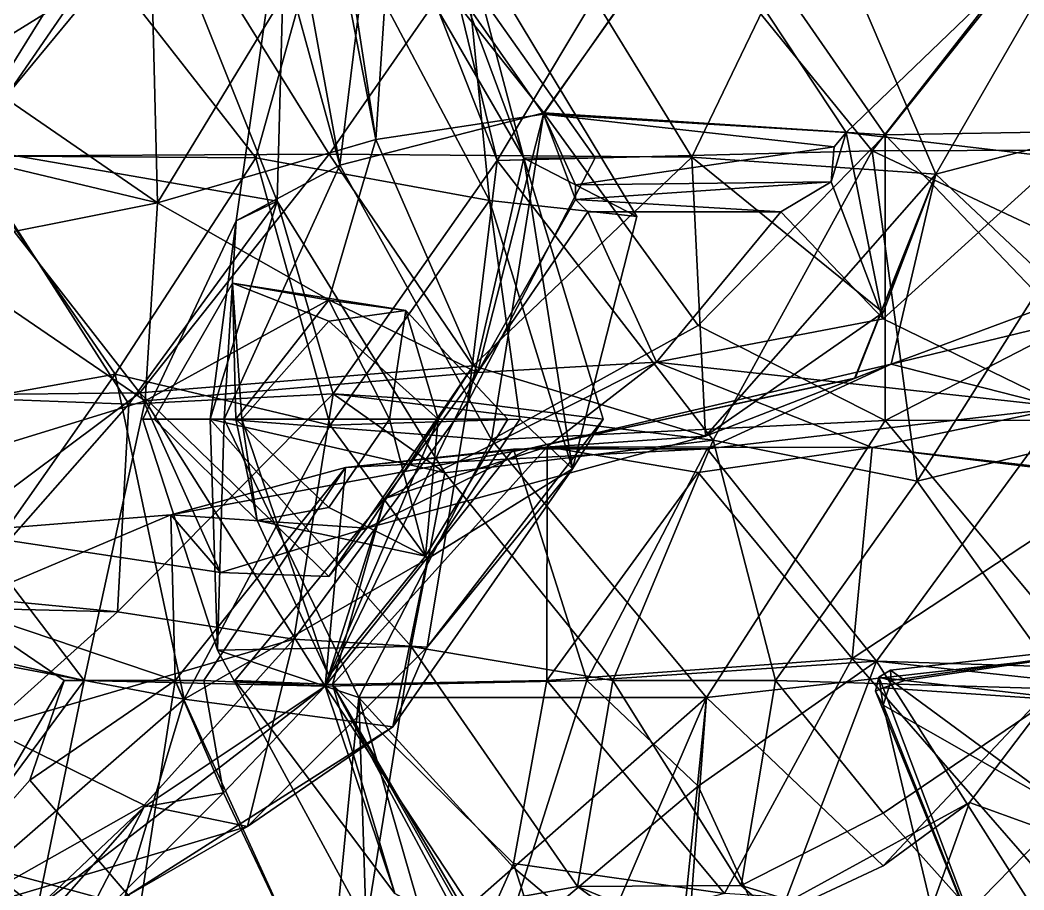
# Model space of a CAD drawing. Extents: x 290083 to 295691, y 4553739 to 4561622.
# Drawn here: x 293905.9 to 293974.4, y 4558767.9 to 4558827.2 of the extents above; entities that cross this region are included whole.
import ezdxf

# ---------------------------------------------------------------- set-up
doc = ezdxf.new("R2010")
doc.units = 0
doc.layers.add('Au_ppm_Pref_-_0_3', color=7, linetype='CONTINUOUS')

msp = doc.modelspace()

# ---------------------------------------------------------------- linework, layer by layer
at = {"layer": 'Au_ppm_Pref_-_0_3'}
for points in [[(293949.522, 4558836.153, 1812.887), (293929.888, 4558839.538, 1810.123), (293938.453, 4558817.668, 1812.177)], [(293938.453, 4558817.668, 1812.177), (293929.888, 4558839.538, 1810.123), (293934.905, 4558832.373, 1805.555)], [(293901.497, 4558817.964, 1850.824), (293914.308, 4558838.582, 1852.227), (293890.922, 4558837.061, 1851.817)], [(293914.308, 4558838.582, 1852.227), (293901.497, 4558817.964, 1850.824), (293927.018, 4558818.085, 1850.822)], [(293940.068, 4558836.925, 1852.262), (293914.308, 4558838.582, 1852.227), (293927.018, 4558818.085, 1850.822)], [(293901.783, 4558824.068, 1867.027), (293891.14, 4558837.969, 1866.148), (293914.869, 4558832.175, 1863.648)], [(293915.508, 4558834.804, 1817.384), (293924.066, 4558837.43, 1823.116), (293923.455, 4558814.884, 1818.114)], [(293920.677, 4558813.55, 1823.373), (293924.066, 4558837.43, 1823.116), (293927.731, 4558817.332, 1829.135)], [(293924.066, 4558837.43, 1823.116), (293920.677, 4558813.55, 1823.373), (293923.455, 4558814.884, 1818.114)], [(293924.066, 4558837.43, 1823.116), (293922.704, 4558835.649, 1829.312), (293927.731, 4558817.332, 1829.135)], [(293951.727, 4558817.881, 1853.246), (293940.068, 4558836.925, 1852.262), (293927.018, 4558818.085, 1850.822)], [(293934.905, 4558832.373, 1805.555), (293929.229, 4558836.894, 1799.51), (293940.275, 4558817.811, 1799.586)], [(293929.229, 4558836.894, 1799.51), (293936.118, 4558833.517, 1793.676), (293940.275, 4558817.811, 1799.586)], [(293941.646, 4558820.899, 1833.255), (293929.979, 4558835.649, 1833.839), (293952.904, 4558836.779, 1834.365)], [(293960.288, 4558835.649, 1855.187), (293940.068, 4558836.925, 1852.262), (293951.727, 4558817.881, 1853.246)], [(293952.904, 4558836.779, 1834.365), (293964.931, 4558819.397, 1833.508), (293941.646, 4558820.899, 1833.255)], [(293952.904, 4558836.779, 1834.365), (293976.782, 4558834.308, 1835.686), (293964.931, 4558819.397, 1833.508)], [(293915.508, 4558834.804, 1817.384), (293902.09, 4558818.582, 1817.256), (293888.823, 4558836.228, 1819.231)], [(293949.522, 4558836.153, 1812.887), (293938.453, 4558817.668, 1812.177), (293964.032, 4558818.328, 1811.153)], [(293949.522, 4558836.153, 1812.887), (293964.032, 4558818.328, 1811.153), (293977.666, 4558835.786, 1811.98)], [(293968.366, 4558816.737, 1858.539), (293979.567, 4558836.148, 1858.189), (293960.288, 4558835.649, 1855.187)], [(293968.366, 4558816.737, 1858.539), (293987.421, 4558821.733, 1861.515), (293979.567, 4558836.148, 1858.189)], [(293911.422, 4558831.416, 1784.604), (293921.996, 4558817.831, 1784.148), (293926.968, 4558835.638, 1787.74)], [(293926.968, 4558835.638, 1787.74), (293921.996, 4558817.831, 1784.148), (293937.932, 4558814.919, 1788.442)], [(293927.731, 4558817.332, 1829.135), (293922.704, 4558835.649, 1829.312), (293929.979, 4558835.649, 1833.839)], [(293926.968, 4558835.638, 1787.74), (293937.932, 4558814.919, 1788.442), (293936.118, 4558833.517, 1793.676)], [(293930.195, 4558819.087, 1876.531), (293926.996, 4558835.649, 1876.827), (293931.274, 4558835.649, 1880.742)], [(293926.996, 4558835.649, 1876.827), (293930.195, 4558819.087, 1876.531), (293927.71, 4558835.179, 1870.803)], [(293927.731, 4558817.332, 1829.135), (293929.979, 4558835.649, 1833.839), (293941.646, 4558820.899, 1833.255)], [(293930.195, 4558819.087, 1876.531), (293931.274, 4558835.649, 1880.742), (293941.613, 4558820.818, 1880.812)], [(293941.613, 4558820.818, 1880.812), (293931.274, 4558835.649, 1880.742), (293951.806, 4558835.396, 1881.898)], [(293968.366, 4558816.737, 1858.539), (293960.288, 4558835.649, 1855.187), (293951.727, 4558817.881, 1853.246)], [(293989.94, 4558818.413, 1811.376), (293977.666, 4558835.786, 1811.98), (293964.032, 4558818.328, 1811.153)], [(293915.508, 4558834.804, 1817.384), (293923.455, 4558814.884, 1818.114), (293902.09, 4558818.582, 1817.256)], [(293927.71, 4558835.179, 1870.803), (293915.298, 4558814.768, 1870.035), (293914.869, 4558832.175, 1863.648)], [(293930.195, 4558819.087, 1876.531), (293915.298, 4558814.768, 1870.035), (293927.71, 4558835.179, 1870.803)], [(293962.251, 4558819.563, 1880.996), (293941.613, 4558820.818, 1880.812), (293951.806, 4558835.396, 1881.898)], [(293978.505, 4558835.203, 1880.686), (293962.251, 4558819.563, 1880.996), (293951.806, 4558835.396, 1881.898)], [(293978.505, 4558835.203, 1880.686), (293976.902, 4558817.831, 1879.187), (293962.251, 4558819.563, 1880.996)], [(293964.931, 4558819.397, 1833.508), (293976.782, 4558834.308, 1835.686), (293988.574, 4558819.819, 1833.927)], [(293911.422, 4558831.416, 1784.604), (293889.705, 4558833.49, 1784.159), (293902.156, 4558817.977, 1784.42)], [(293947.996, 4558813.844, 1793.676), (293940.275, 4558817.811, 1799.586), (293936.118, 4558833.517, 1793.676)], [(293936.118, 4558833.517, 1793.676), (293937.932, 4558814.919, 1788.442), (293947.996, 4558813.844, 1793.676)], [(293915.298, 4558814.768, 1870.035), (293901.783, 4558824.068, 1867.027), (293914.869, 4558832.175, 1863.648)], [(293938.453, 4558817.668, 1812.177), (293934.905, 4558832.373, 1805.555), (293945.138, 4558817.831, 1805.555)], [(293934.905, 4558832.373, 1805.555), (293940.275, 4558817.811, 1799.586), (293945.138, 4558817.831, 1805.555)], [(293911.422, 4558831.416, 1784.604), (293902.156, 4558817.977, 1784.42), (293921.996, 4558817.831, 1784.148)], [(293915.298, 4558814.768, 1870.035), (293891.489, 4558820.463, 1871.484), (293901.783, 4558824.068, 1867.027)], [(293987.421, 4558821.733, 1861.515), (293968.366, 4558816.737, 1858.539), (293977.379, 4558808.257, 1861.757)], [(293915.298, 4558814.768, 1870.035), (293899.339, 4558811.589, 1875.899), (293891.489, 4558820.463, 1871.484)], [(293941.646, 4558820.899, 1833.255), (293938.087, 4558798.613, 1829.753), (293927.731, 4558817.332, 1829.135)], [(293930.195, 4558819.087, 1876.531), (293941.613, 4558820.818, 1880.812), (293937.12, 4558803.198, 1877.745)], [(293941.613, 4558820.818, 1880.812), (293943.794, 4558815.007, 1881.403), (293937.12, 4558803.198, 1877.745)], [(293941.646, 4558820.899, 1833.255), (293952.18, 4558806.395, 1833.124), (293938.087, 4558798.613, 1829.753)], [(293941.613, 4558820.818, 1880.812), (293943.811, 4558815.995, 1881.472), (293943.794, 4558815.007, 1881.403)], [(293943.811, 4558815.995, 1881.472), (293941.613, 4558820.818, 1880.812), (293961.451, 4558818.594, 1881.128)], [(293961.451, 4558818.594, 1881.128), (293941.613, 4558820.818, 1880.812), (293962.251, 4558819.563, 1880.996)], [(293964.931, 4558819.397, 1833.508), (293952.18, 4558806.395, 1833.124), (293941.646, 4558820.899, 1833.255)], [(293988.574, 4558819.819, 1833.927), (293977.379, 4558806.369, 1833.133), (293964.931, 4558819.397, 1833.508)], [(293930.195, 4558819.087, 1876.531), (293926.982, 4558808.155, 1873.601), (293915.298, 4558814.768, 1870.035)], [(293926.982, 4558808.155, 1873.601), (293930.195, 4558819.087, 1876.531), (293937.12, 4558803.198, 1877.745)], [(293964.931, 4558819.397, 1833.508), (293964.91, 4558799.921, 1831.807), (293952.18, 4558806.395, 1833.124)], [(293961.237, 4558816.21, 1880.966), (293961.451, 4558818.594, 1881.128), (293962.251, 4558819.563, 1880.996)], [(293961.237, 4558816.21, 1880.966), (293962.251, 4558819.563, 1880.996), (293964.779, 4558806.861, 1879.109)], [(293976.902, 4558817.831, 1879.187), (293964.779, 4558806.861, 1879.109), (293962.251, 4558819.563, 1880.996)], [(293964.931, 4558819.397, 1833.508), (293977.379, 4558806.369, 1833.133), (293964.91, 4558799.921, 1831.807)], [(293902.09, 4558818.582, 1817.256), (293913.347, 4558801.031, 1816.605), (293888.026, 4558801.989, 1816.91)], [(293902.09, 4558818.582, 1817.256), (293923.455, 4558814.884, 1818.114), (293913.347, 4558801.031, 1816.605)], [(293938.453, 4558817.668, 1812.177), (293953.203, 4558798.579, 1812.417), (293964.032, 4558818.328, 1811.153)], [(293943.811, 4558815.995, 1881.472), (293961.451, 4558818.594, 1881.128), (293961.237, 4558816.21, 1880.966)], [(293967.107, 4558795.792, 1808.059), (293964.032, 4558818.328, 1811.153), (293953.203, 4558798.579, 1812.417)], [(293964.032, 4558818.328, 1811.153), (293977.379, 4558812.044, 1807.484), (293989.94, 4558818.413, 1811.376)], [(293977.379, 4558812.044, 1807.484), (293964.032, 4558818.328, 1811.153), (293967.107, 4558795.792, 1808.059)], [(293889.038, 4558801.54, 1853.43), (293914.102, 4558801.818, 1853.436), (293901.497, 4558817.964, 1850.824)], [(293902.156, 4558817.977, 1784.42), (293889.22, 4558798.895, 1783.649), (293912.423, 4558803.083, 1783.745)], [(293914.102, 4558801.818, 1853.436), (293927.018, 4558818.085, 1850.822), (293901.497, 4558817.964, 1850.824)], [(293902.156, 4558817.977, 1784.42), (293912.423, 4558803.083, 1783.745), (293921.996, 4558817.831, 1784.148)], [(293921.996, 4558817.831, 1784.148), (293912.423, 4558803.083, 1783.745), (293927.065, 4558799.602, 1785.742)], [(293936.829, 4558803.657, 1853.818), (293927.018, 4558818.085, 1850.822), (293914.102, 4558801.818, 1853.436)], [(293937.932, 4558814.919, 1788.442), (293921.996, 4558817.831, 1784.148), (293927.065, 4558799.602, 1785.742)], [(293936.829, 4558803.657, 1853.818), (293951.727, 4558817.881, 1853.246), (293927.018, 4558818.085, 1850.822)], [(293927.276, 4558801.754, 1812.194), (293953.203, 4558798.579, 1812.417), (293938.453, 4558817.668, 1812.177)], [(293927.276, 4558801.754, 1812.194), (293938.453, 4558817.668, 1812.177), (293936.466, 4558801.18, 1805.036)], [(293938.453, 4558817.668, 1812.177), (293945.138, 4558817.831, 1805.555), (293936.466, 4558801.18, 1805.036)], [(293936.466, 4558801.18, 1805.036), (293945.138, 4558817.831, 1805.555), (293940.275, 4558817.811, 1799.586)], [(293936.466, 4558801.18, 1805.036), (293940.275, 4558817.811, 1799.586), (293945.696, 4558800.013, 1799.615)], [(293936.829, 4558803.657, 1853.818), (293952.678, 4558798.858, 1858.544), (293951.727, 4558817.881, 1853.246)], [(293940.275, 4558817.811, 1799.586), (293943.6, 4558796.639, 1793.674), (293945.696, 4558800.013, 1799.615)], [(293943.6, 4558796.639, 1793.674), (293940.275, 4558817.811, 1799.586), (293947.996, 4558813.844, 1793.676)], [(293951.727, 4558817.881, 1853.246), (293952.678, 4558798.858, 1858.544), (293964.779, 4558807.287, 1855.494)], [(293951.727, 4558817.881, 1853.246), (293964.779, 4558807.287, 1855.494), (293968.366, 4558816.737, 1858.539)], [(293977.177, 4558800.832, 1883.46), (293964.779, 4558806.861, 1879.109), (293976.902, 4558817.831, 1879.187)], [(293920.677, 4558813.55, 1823.373), (293927.731, 4558817.332, 1829.135), (293919.855, 4558800.013, 1826.732)], [(293938.087, 4558798.613, 1829.753), (293919.855, 4558800.013, 1826.732), (293927.731, 4558817.332, 1829.135)], [(293962.838, 4558802.792, 1863.93), (293968.366, 4558816.737, 1858.539), (293952.678, 4558798.858, 1858.544)], [(293968.366, 4558816.737, 1858.539), (293964.779, 4558807.287, 1855.494), (293952.678, 4558798.858, 1858.544)], [(293962.838, 4558802.792, 1863.93), (293962.875, 4558802.823, 1863.939), (293968.366, 4558816.737, 1858.539)], [(293962.875, 4558802.823, 1863.939), (293965.335, 4558803.759, 1865.254), (293968.366, 4558816.737, 1858.539)], [(293977.379, 4558808.257, 1861.757), (293968.366, 4558816.737, 1858.539), (293965.335, 4558803.759, 1865.254)], [(293943.811, 4558815.995, 1881.472), (293961.237, 4558816.21, 1880.966), (293943.794, 4558815.007, 1881.403)], [(293957.799, 4558814.166, 1881.731), (293943.794, 4558815.007, 1881.403), (293961.237, 4558816.21, 1880.966)], [(293957.799, 4558814.166, 1881.731), (293961.237, 4558816.21, 1880.966), (293964.779, 4558806.861, 1879.109)], [(293927.276, 4558801.754, 1812.194), (293913.347, 4558801.031, 1816.605), (293923.455, 4558814.884, 1818.114)], [(293920.677, 4558813.55, 1823.373), (293918.886, 4558800.013, 1819.556), (293923.455, 4558814.884, 1818.114)], [(293918.886, 4558800.013, 1819.556), (293934.899, 4558796.345, 1816.903), (293923.455, 4558814.884, 1818.114)], [(293927.276, 4558801.754, 1812.194), (293923.455, 4558814.884, 1818.114), (293934.899, 4558796.345, 1816.903)], [(293940.016, 4558800.013, 1787.737), (293937.932, 4558814.919, 1788.442), (293927.065, 4558799.602, 1785.742)], [(293943.794, 4558815.007, 1881.403), (293944.651, 4558814.153, 1881.725), (293937.12, 4558803.198, 1877.745)], [(293937.932, 4558814.919, 1788.442), (293940.016, 4558800.013, 1787.737), (293943.6, 4558796.639, 1793.674)], [(293937.932, 4558814.919, 1788.442), (293943.6, 4558796.639, 1793.674), (293947.996, 4558813.844, 1793.676)], [(293944.651, 4558814.153, 1881.725), (293943.794, 4558815.007, 1881.403), (293957.799, 4558814.166, 1881.731)], [(293915.298, 4558814.768, 1870.035), (293914.45, 4558801.26, 1877.111), (293899.339, 4558811.589, 1875.899)], [(293915.298, 4558814.768, 1870.035), (293926.982, 4558808.155, 1873.601), (293914.45, 4558801.26, 1877.111)], [(293914.293, 4558800.013, 1823.373), (293920.677, 4558813.55, 1823.373), (293919.855, 4558800.013, 1826.732)], [(293920.677, 4558813.55, 1823.373), (293914.293, 4558800.013, 1823.373), (293918.886, 4558800.013, 1819.556)], [(293949.327, 4558803.894, 1883.129), (293937.12, 4558803.198, 1877.745), (293944.651, 4558814.153, 1881.725)], [(293944.651, 4558814.153, 1881.725), (293957.799, 4558814.166, 1881.731), (293949.327, 4558803.894, 1883.129)], [(293949.327, 4558803.894, 1883.129), (293957.799, 4558814.166, 1881.731), (293964.779, 4558806.861, 1879.109)], [(293899.339, 4558811.589, 1875.899), (293914.45, 4558801.26, 1877.111), (293899.312, 4558796.616, 1880.469)], [(293967.107, 4558795.792, 1808.059), (293989.154, 4558801.173, 1804.548), (293977.379, 4558812.044, 1807.484)], [(293915.073, 4558800.013, 1894.645), (293920.426, 4558809.284, 1894.645), (293920.637, 4558800.013, 1897.636)], [(293920.426, 4558809.284, 1894.645), (293915.073, 4558800.013, 1894.645), (293921.045, 4558800.013, 1891.846)], [(293920.426, 4558809.284, 1894.645), (293926.982, 4558808.134, 1897.352), (293920.637, 4558800.013, 1897.636)], [(293920.426, 4558809.284, 1894.645), (293932.23, 4558807.435, 1894.645), (293926.982, 4558808.134, 1897.352)], [(293920.426, 4558809.284, 1894.645), (293921.045, 4558800.013, 1891.846), (293926.982, 4558806.694, 1892.417)], [(293932.23, 4558807.435, 1894.645), (293920.426, 4558809.284, 1894.645), (293926.982, 4558806.694, 1892.417)], [(293926.982, 4558808.155, 1873.601), (293937.12, 4558803.198, 1877.745), (293914.45, 4558801.26, 1877.111)], [(293931.113, 4558800.013, 1896.592), (293920.637, 4558800.013, 1897.636), (293926.982, 4558808.134, 1897.352)], [(293931.113, 4558800.013, 1896.592), (293926.982, 4558808.134, 1897.352), (293932.23, 4558807.435, 1894.645)], [(293976.99, 4558800.792, 1871.361), (293984.106, 4558808.317, 1864.948), (293965.335, 4558803.759, 1865.254)], [(293977.379, 4558808.257, 1861.757), (293965.335, 4558803.759, 1865.254), (293984.106, 4558808.317, 1864.948)], [(293932.23, 4558807.435, 1894.645), (293926.982, 4558806.694, 1892.417), (293934.44, 4558800.013, 1891.129)], [(293931.113, 4558800.013, 1896.592), (293932.23, 4558807.435, 1894.645), (293939.192, 4558800.013, 1894.645)], [(293939.192, 4558800.013, 1894.645), (293932.23, 4558807.435, 1894.645), (293934.44, 4558800.013, 1891.129)], [(293926.982, 4558806.694, 1892.417), (293921.045, 4558800.013, 1891.846), (293934.44, 4558800.013, 1891.129)], [(293977.177, 4558800.832, 1883.46), (293949.327, 4558803.894, 1883.129), (293964.779, 4558806.861, 1879.109)], [(293952.18, 4558806.395, 1833.124), (293964.91, 4558799.921, 1831.807), (293938.087, 4558798.613, 1829.753)], [(293964.91, 4558799.921, 1831.807), (293977.379, 4558806.369, 1833.133), (293990.269, 4558799.95, 1831.507)], [(293936.829, 4558803.657, 1853.818), (293914.102, 4558801.818, 1853.436), (293926.982, 4558789.28, 1855.431)], [(293936.829, 4558803.657, 1853.818), (293926.982, 4558789.28, 1855.431), (293929.586, 4558792.592, 1860.255)], [(293936.829, 4558803.657, 1853.818), (293929.586, 4558792.592, 1860.255), (293952.678, 4558798.858, 1858.544)], [(293941.869, 4558798.139, 1887.567), (293930.805, 4558794.605, 1882.766), (293949.327, 4558803.894, 1883.129)], [(293930.805, 4558794.605, 1882.766), (293937.12, 4558803.198, 1877.745), (293949.327, 4558803.894, 1883.129)], [(293965.335, 4558803.759, 1865.254), (293962.854, 4558802.803, 1863.953), (293940.76, 4558798.046, 1864.946)], [(293940.76, 4558798.046, 1864.946), (293952.778, 4558797.99, 1869.931), (293965.335, 4558803.759, 1865.254)], [(293964.042, 4558798.076, 1888.805), (293941.869, 4558798.139, 1887.567), (293949.327, 4558803.894, 1883.129)], [(293964.042, 4558798.076, 1888.805), (293949.327, 4558803.894, 1883.129), (293977.177, 4558800.832, 1883.46)], [(293976.99, 4558800.792, 1871.361), (293965.335, 4558803.759, 1865.254), (293952.778, 4558797.99, 1869.931)], [(293965.335, 4558803.759, 1865.254), (293962.875, 4558802.807, 1863.95), (293962.854, 4558802.803, 1863.953)], [(293962.875, 4558802.823, 1863.939), (293962.875, 4558802.807, 1863.95), (293965.335, 4558803.759, 1865.254)], [(293889.22, 4558798.895, 1783.649), (293899.199, 4558784.295, 1783.716), (293912.423, 4558803.083, 1783.745)], [(293912.423, 4558803.083, 1783.745), (293899.199, 4558784.295, 1783.716), (293917.114, 4558780.913, 1786.466)], [(293912.423, 4558803.083, 1783.745), (293917.114, 4558780.913, 1786.466), (293927.065, 4558799.602, 1785.742)], [(293926.735, 4558781.813, 1876.881), (293914.45, 4558801.26, 1877.111), (293937.12, 4558803.198, 1877.745)], [(293930.805, 4558794.605, 1882.766), (293926.735, 4558781.813, 1876.881), (293937.12, 4558803.198, 1877.745)], [(293962.854, 4558802.803, 1863.953), (293962.838, 4558802.792, 1863.93), (293940.76, 4558798.046, 1864.946)], [(293952.678, 4558798.858, 1858.544), (293940.76, 4558798.046, 1864.946), (293962.838, 4558802.792, 1863.93)], [(293962.838, 4558802.792, 1863.93), (293962.854, 4558802.803, 1863.953), (293962.875, 4558802.823, 1863.939)], [(293962.854, 4558802.803, 1863.953), (293962.875, 4558802.807, 1863.95), (293962.875, 4558802.823, 1863.939)], [(293888.026, 4558801.989, 1816.91), (293913.347, 4558801.031, 1816.605), (293901.783, 4558787.918, 1815.526)], [(293914.102, 4558801.818, 1853.436), (293889.038, 4558801.54, 1853.43), (293901.367, 4558792.308, 1858.172)], [(293910.311, 4558782.195, 1880.847), (293899.312, 4558796.616, 1880.469), (293914.45, 4558801.26, 1877.111)], [(293901.367, 4558792.308, 1858.172), (293919.597, 4558789.568, 1859.009), (293914.102, 4558801.818, 1853.436)], [(293914.45, 4558801.26, 1877.111), (293926.735, 4558781.813, 1876.881), (293910.311, 4558782.195, 1880.847)], [(293927.276, 4558801.754, 1812.194), (293912.567, 4558786.883, 1810.787), (293913.347, 4558801.031, 1816.605)], [(293927.276, 4558801.754, 1812.194), (293924.596, 4558785.017, 1804.162), (293912.567, 4558786.883, 1810.787)], [(293919.597, 4558789.568, 1859.009), (293926.982, 4558789.28, 1855.431), (293914.102, 4558801.818, 1853.436)], [(293927.276, 4558801.754, 1812.194), (293936.466, 4558801.18, 1805.036), (293924.596, 4558785.017, 1804.162)], [(293936.466, 4558801.18, 1805.036), (293933.698, 4558784.463, 1799.615), (293924.596, 4558785.017, 1804.162)], [(293927.276, 4558801.754, 1812.194), (293934.899, 4558796.345, 1816.903), (293953.203, 4558798.579, 1812.417)], [(293936.466, 4558801.18, 1805.036), (293945.696, 4558800.013, 1799.615), (293933.698, 4558784.463, 1799.615)], [(293912.567, 4558786.883, 1810.787), (293901.783, 4558787.918, 1815.526), (293913.347, 4558801.031, 1816.605)], [(293976.99, 4558800.792, 1871.361), (293952.778, 4558797.99, 1869.931), (293964.336, 4558783.5, 1871.486)], [(293964.042, 4558798.076, 1888.805), (293977.177, 4558800.832, 1883.46), (293988.36, 4558795.094, 1887.829)], [(293976.99, 4558800.792, 1871.361), (293964.336, 4558783.5, 1871.486), (293989.459, 4558782.708, 1870.657)], [(293989.154, 4558801.173, 1804.548), (293967.107, 4558795.792, 1808.059), (293977.264, 4558781.603, 1805.11)], [(293919.384, 4558784.265, 1823.373), (293914.293, 4558800.013, 1823.373), (293919.855, 4558800.013, 1826.732)], [(293914.293, 4558800.013, 1823.373), (293919.384, 4558784.265, 1823.373), (293918.886, 4558800.013, 1819.556)], [(293922.095, 4558793.102, 1894.645), (293915.073, 4558800.013, 1894.645), (293920.637, 4558800.013, 1897.636)], [(293915.073, 4558800.013, 1894.645), (293922.095, 4558793.102, 1894.645), (293921.045, 4558800.013, 1891.846)], [(293919.384, 4558784.265, 1823.373), (293932.595, 4558784.515, 1819.103), (293918.886, 4558800.013, 1819.556)], [(293918.886, 4558800.013, 1819.556), (293932.595, 4558784.515, 1819.103), (293934.899, 4558796.345, 1816.903)], [(293919.384, 4558784.265, 1823.373), (293919.855, 4558800.013, 1826.732), (293929.03, 4558781.034, 1828.733)], [(293929.03, 4558781.034, 1828.733), (293919.855, 4558800.013, 1826.732), (293938.087, 4558798.613, 1829.753)], [(293931.113, 4558800.013, 1896.592), (293926.982, 4558793.988, 1896.653), (293920.637, 4558800.013, 1897.636)], [(293922.095, 4558793.102, 1894.645), (293920.637, 4558800.013, 1897.636), (293926.982, 4558793.988, 1896.653)], [(293926.982, 4558782.521, 1888.814), (293921.045, 4558800.013, 1891.846), (293922.095, 4558793.102, 1894.645)], [(293926.982, 4558782.521, 1888.814), (293934.44, 4558800.013, 1891.129), (293921.045, 4558800.013, 1891.846)], [(293931.113, 4558800.013, 1896.592), (293933.587, 4558790.671, 1894.645), (293926.982, 4558793.988, 1896.653)], [(293926.982, 4558782.521, 1888.814), (293933.587, 4558790.671, 1894.645), (293934.44, 4558800.013, 1891.129)], [(293933.719, 4558790.484, 1787.737), (293940.016, 4558800.013, 1787.737), (293927.065, 4558799.602, 1785.742)], [(293931.113, 4558800.013, 1896.592), (293939.192, 4558800.013, 1894.645), (293933.587, 4558790.671, 1894.645)], [(293933.587, 4558790.671, 1894.645), (293939.192, 4558800.013, 1894.645), (293934.44, 4558800.013, 1891.129)], [(293945.696, 4558800.013, 1799.615), (293943.6, 4558796.639, 1793.674), (293933.698, 4558784.463, 1799.615)], [(293940.016, 4558800.013, 1787.737), (293933.719, 4558790.484, 1787.737), (293943.6, 4558796.639, 1793.674)], [(293964.91, 4558799.921, 1831.807), (293952.726, 4558781.037, 1829.916), (293938.087, 4558798.613, 1829.753)], [(293964.91, 4558799.921, 1831.807), (293978.275, 4558783.893, 1829.017), (293952.726, 4558781.037, 1829.916)], [(293978.275, 4558783.893, 1829.017), (293964.91, 4558799.921, 1831.807), (293990.269, 4558799.95, 1831.507)], [(293933.719, 4558790.484, 1787.737), (293927.065, 4558799.602, 1785.742), (293917.114, 4558780.913, 1786.466)], [(293952.726, 4558781.037, 1829.916), (293929.03, 4558781.034, 1828.733), (293938.087, 4558798.613, 1829.753)], [(293952.678, 4558798.858, 1858.544), (293929.586, 4558792.592, 1860.255), (293940.76, 4558798.046, 1864.946)], [(293934.899, 4558796.345, 1816.903), (293946.356, 4558782.195, 1814.688), (293953.203, 4558798.579, 1812.417)], [(293953.203, 4558798.579, 1812.417), (293946.356, 4558782.195, 1814.688), (293957.453, 4558782.195, 1810.29)], [(293953.203, 4558798.579, 1812.417), (293957.453, 4558782.195, 1810.29), (293967.107, 4558795.792, 1808.059)], [(293916.204, 4558793.487, 1863.631), (293928.127, 4558796.719, 1870.33), (293940.76, 4558798.046, 1864.946)], [(293940.76, 4558798.046, 1864.946), (293929.586, 4558792.592, 1860.255), (293916.204, 4558793.487, 1863.631)], [(293926.735, 4558781.813, 1876.881), (293944.576, 4558782.195, 1873.242), (293939.581, 4558797.968, 1876.145)], [(293926.735, 4558781.813, 1876.881), (293939.581, 4558797.968, 1876.145), (293928.127, 4558796.719, 1870.33)], [(293927.236, 4558781.921, 1888.694), (293941.869, 4558798.139, 1887.567), (293941.845, 4558782.195, 1893.577)], [(293927.236, 4558781.921, 1888.694), (293930.805, 4558794.605, 1882.766), (293941.869, 4558798.139, 1887.567)], [(293952.778, 4558797.99, 1869.931), (293940.76, 4558798.046, 1864.946), (293928.127, 4558796.719, 1870.33)], [(293928.127, 4558796.719, 1870.33), (293939.581, 4558797.968, 1876.145), (293952.778, 4558797.99, 1869.931)], [(293952.778, 4558797.99, 1869.931), (293939.581, 4558797.968, 1876.145), (293944.576, 4558782.195, 1873.242)], [(293941.869, 4558798.139, 1887.567), (293952.18, 4558796.373, 1893.431), (293941.845, 4558782.195, 1893.577)], [(293964.042, 4558798.076, 1888.805), (293952.18, 4558796.373, 1893.431), (293941.869, 4558798.139, 1887.567)], [(293964.336, 4558783.5, 1871.486), (293952.778, 4558797.99, 1869.931), (293944.576, 4558782.195, 1873.242)], [(293964.042, 4558798.076, 1888.805), (293962.679, 4558783.685, 1895.039), (293952.18, 4558796.373, 1893.431)], [(293964.042, 4558798.076, 1888.805), (293981.492, 4558796.076, 1895.271), (293962.679, 4558783.685, 1895.039)], [(293964.042, 4558798.076, 1888.805), (293988.36, 4558795.094, 1887.829), (293981.492, 4558796.076, 1895.271)], [(293892.063, 4558786.37, 1880.017), (293899.312, 4558796.616, 1880.469), (293910.311, 4558782.195, 1880.847)], [(293916.496, 4558782.195, 1869.891), (293928.127, 4558796.719, 1870.33), (293916.204, 4558793.487, 1863.631)], [(293916.496, 4558782.195, 1869.891), (293918.471, 4558782.195, 1870.887), (293928.127, 4558796.719, 1870.33)], [(293926.735, 4558781.813, 1876.881), (293928.127, 4558796.719, 1870.33), (293918.471, 4558782.195, 1870.887)], [(293933.698, 4558784.463, 1799.615), (293943.6, 4558796.639, 1793.674), (293931.355, 4558779.022, 1793.642)], [(293933.719, 4558790.484, 1787.737), (293931.355, 4558779.022, 1793.642), (293943.6, 4558796.639, 1793.674)], [(293932.595, 4558784.515, 1819.103), (293946.356, 4558782.195, 1814.688), (293934.899, 4558796.345, 1816.903)], [(293952.18, 4558796.373, 1893.431), (293962.679, 4558783.685, 1895.039), (293941.845, 4558782.195, 1893.577)], [(293967.107, 4558795.792, 1808.059), (293957.453, 4558782.195, 1810.29), (293977.264, 4558781.603, 1805.11)], [(293981.492, 4558796.076, 1895.271), (293976.051, 4558782.249, 1900.792), (293962.679, 4558783.685, 1895.039)], [(293927.236, 4558781.921, 1888.694), (293920.578, 4558782.195, 1882.766), (293930.805, 4558794.605, 1882.766)], [(293930.805, 4558794.605, 1882.766), (293920.578, 4558782.195, 1882.766), (293926.735, 4558781.813, 1876.881)], [(293933.587, 4558790.671, 1894.645), (293922.095, 4558793.102, 1894.645), (293926.982, 4558793.988, 1896.653)], [(293901.488, 4558787.251, 1864.921), (293916.204, 4558793.487, 1863.631), (293901.367, 4558792.308, 1858.172)], [(293901.367, 4558792.308, 1858.172), (293916.204, 4558793.487, 1863.631), (293919.597, 4558789.568, 1859.009)], [(293901.488, 4558787.251, 1864.921), (293916.496, 4558782.195, 1869.891), (293916.204, 4558793.487, 1863.631)], [(293919.597, 4558789.568, 1859.009), (293916.204, 4558793.487, 1863.631), (293929.586, 4558792.592, 1860.255)], [(293926.982, 4558782.521, 1888.814), (293922.095, 4558793.102, 1894.645), (293933.587, 4558790.671, 1894.645)], [(293919.597, 4558789.568, 1859.009), (293929.586, 4558792.592, 1860.255), (293926.982, 4558789.28, 1855.431)], [(293933.719, 4558790.484, 1787.737), (293917.114, 4558780.913, 1786.466), (293931.355, 4558779.022, 1793.642)], [(293912.567, 4558786.883, 1810.787), (293889.285, 4558787.433, 1811.132), (293901.783, 4558787.918, 1815.526)], [(293889.285, 4558787.433, 1811.132), (293912.567, 4558786.883, 1810.787), (293903.709, 4558778.909, 1806.507)], [(293901.488, 4558787.251, 1864.921), (293908.938, 4558782.195, 1868.321), (293916.496, 4558782.195, 1869.891)], [(293901.783, 4558769.958, 1869.027), (293908.938, 4558782.195, 1868.321), (293901.488, 4558787.251, 1864.921)], [(293912.567, 4558786.883, 1810.787), (293924.596, 4558785.017, 1804.162), (293903.709, 4558778.909, 1806.507)], [(293892.063, 4558786.37, 1880.017), (293910.311, 4558782.195, 1880.847), (293901.783, 4558770.697, 1880.659)], [(293965.277, 4558782.899, 1930.281), (293988.42, 4558785.47, 1932.078), (293965.336, 4558782.195, 1930.543)], [(293988.42, 4558785.47, 1932.078), (293965.277, 4558782.899, 1930.281), (293966.258, 4558782.195, 1929.583)], [(293988.42, 4558785.47, 1932.078), (293977.379, 4558773.323, 1933.263), (293965.336, 4558782.195, 1930.543)], [(293988.42, 4558785.47, 1932.078), (293966.258, 4558782.195, 1929.583), (293979.771, 4558780.672, 1925.382)], [(293924.596, 4558785.017, 1804.162), (293914.383, 4558773.682, 1802.453), (293903.709, 4558778.909, 1806.507)], [(293924.596, 4558785.017, 1804.162), (293921.428, 4558772.231, 1799.615), (293914.383, 4558773.682, 1802.453)], [(293924.596, 4558785.017, 1804.162), (293933.698, 4558784.463, 1799.615), (293921.428, 4558772.231, 1799.615)], [(293901.04, 4558766.918, 1788.467), (293917.114, 4558780.913, 1786.466), (293899.199, 4558784.295, 1783.716)], [(293929.527, 4558765.541, 1824.184), (293932.595, 4558784.515, 1819.103), (293919.384, 4558784.265, 1823.373)], [(293929.527, 4558765.541, 1824.184), (293919.384, 4558784.265, 1823.373), (293929.03, 4558781.034, 1828.733)], [(293921.428, 4558772.231, 1799.615), (293933.698, 4558784.463, 1799.615), (293931.355, 4558779.022, 1793.642)], [(293929.527, 4558765.541, 1824.184), (293943.93, 4558768.142, 1818.07), (293932.595, 4558784.515, 1819.103)], [(293943.93, 4558768.142, 1818.07), (293946.356, 4558782.195, 1814.688), (293932.595, 4558784.515, 1819.103)], [(293941.845, 4558782.195, 1893.577), (293962.679, 4558783.685, 1895.039), (293953.97, 4558767.676, 1892.701)], [(293964.336, 4558783.5, 1871.486), (293944.576, 4558782.195, 1873.242), (293952.18, 4558774.994, 1874.426)], [(293964.336, 4558783.5, 1871.486), (293952.18, 4558774.994, 1874.426), (293957.063, 4558764.377, 1873.189)], [(293978.275, 4558783.893, 1829.017), (293964.779, 4558769.552, 1827.587), (293952.726, 4558781.037, 1829.916)], [(293977.991, 4558766.121, 1894.786), (293953.97, 4558767.676, 1892.701), (293962.679, 4558783.685, 1895.039)], [(293957.063, 4558764.377, 1873.189), (293974.922, 4558766.833, 1869.67), (293964.336, 4558783.5, 1871.486)], [(293977.991, 4558766.121, 1894.786), (293962.679, 4558783.685, 1895.039), (293976.051, 4558782.249, 1900.792)], [(293964.336, 4558783.5, 1871.486), (293974.922, 4558766.833, 1869.67), (293989.459, 4558782.708, 1870.657)], [(293970.672, 4558773.861, 1823.373), (293964.779, 4558769.552, 1827.587), (293978.275, 4558783.893, 1829.017)], [(293979.709, 4558770.593, 1822.399), (293970.672, 4558773.861, 1823.373), (293978.275, 4558783.893, 1829.017)], [(293965.277, 4558782.899, 1930.281), (293965.336, 4558782.195, 1930.543), (293964.497, 4558782.411, 1930.278)], [(293965.277, 4558782.899, 1930.281), (293964.497, 4558782.411, 1930.278), (293966.258, 4558782.195, 1929.583)], [(293906.589, 4558775.398, 1864.948), (293908.938, 4558782.195, 1868.321), (293901.783, 4558769.958, 1869.027)], [(293910.311, 4558782.195, 1880.847), (293907.122, 4558766.697, 1876.827), (293901.783, 4558770.697, 1880.659)], [(293906.589, 4558775.398, 1864.948), (293914.096, 4558766.625, 1863.768), (293916.496, 4558782.195, 1869.891)], [(293906.589, 4558775.398, 1864.948), (293916.496, 4558782.195, 1869.891), (293908.938, 4558782.195, 1868.321)], [(293910.311, 4558782.195, 1880.847), (293926.735, 4558781.813, 1876.881), (293907.122, 4558766.697, 1876.827)], [(293924.97, 4558763.654, 1870.074), (293916.496, 4558782.195, 1869.891), (293914.096, 4558766.625, 1863.768)], [(293924.97, 4558763.654, 1870.074), (293919.794, 4558774.542, 1870.887), (293916.496, 4558782.195, 1869.891)], [(293919.794, 4558774.542, 1870.887), (293918.471, 4558782.195, 1870.887), (293916.496, 4558782.195, 1869.891)], [(293919.794, 4558774.542, 1870.887), (293926.735, 4558781.813, 1876.881), (293918.471, 4558782.195, 1870.887)], [(293931.478, 4558767.673, 1882.766), (293920.578, 4558782.195, 1882.766), (293927.236, 4558781.921, 1888.694)], [(293931.478, 4558767.673, 1882.766), (293926.735, 4558781.813, 1876.881), (293920.578, 4558782.195, 1882.766)], [(293938.682, 4558763.618, 1876.921), (293944.576, 4558782.195, 1873.242), (293926.735, 4558781.813, 1876.881)], [(293941.845, 4558782.195, 1893.577), (293939.581, 4558769.705, 1890.481), (293927.236, 4558781.921, 1888.694)], [(293952.18, 4558774.994, 1874.426), (293944.576, 4558782.195, 1873.242), (293938.682, 4558763.618, 1876.921)], [(293953.97, 4558767.676, 1892.701), (293939.581, 4558769.705, 1890.481), (293941.845, 4558782.195, 1893.577)], [(293943.93, 4558768.142, 1818.07), (293955.09, 4558768.211, 1812.718), (293946.356, 4558782.195, 1814.688)], [(293957.453, 4558782.195, 1810.29), (293946.356, 4558782.195, 1814.688), (293955.09, 4558768.211, 1812.718)], [(293964.779, 4558773.149, 1808.479), (293957.453, 4558782.195, 1810.29), (293955.09, 4558768.211, 1812.718)], [(293964.779, 4558773.149, 1808.479), (293977.264, 4558781.603, 1805.11), (293957.453, 4558782.195, 1810.29)], [(293964.268, 4558781.472, 1930.281), (293964.497, 4558782.411, 1930.278), (293964.779, 4558780.513, 1930.841)], [(293964.268, 4558781.472, 1930.281), (293964.779, 4558781.701, 1930.116), (293964.497, 4558782.411, 1930.278)], [(293965.336, 4558782.195, 1930.543), (293964.779, 4558780.513, 1930.841), (293964.497, 4558782.411, 1930.278)], [(293966.258, 4558782.195, 1929.583), (293964.497, 4558782.411, 1930.278), (293964.779, 4558781.701, 1930.116)], [(293977.379, 4558773.323, 1933.263), (293964.779, 4558780.513, 1930.841), (293965.336, 4558782.195, 1930.543)], [(293964.779, 4558781.701, 1930.116), (293979.771, 4558780.672, 1925.382), (293966.258, 4558782.195, 1929.583)], [(293926.735, 4558781.813, 1876.881), (293914.383, 4558773.585, 1873.757), (293907.122, 4558766.697, 1876.827)], [(293914.383, 4558773.585, 1873.757), (293926.735, 4558781.813, 1876.881), (293919.794, 4558774.542, 1870.887)], [(293931.478, 4558767.673, 1882.766), (293938.682, 4558763.618, 1876.921), (293926.735, 4558781.813, 1876.881)], [(293927.236, 4558781.921, 1888.694), (293939.581, 4558769.705, 1890.481), (293937.193, 4558764.377, 1889.831)], [(293936.642, 4558764.377, 1888.705), (293927.236, 4558781.921, 1888.694), (293937.193, 4558764.377, 1889.831)], [(293927.236, 4558781.921, 1888.694), (293937.482, 4558764.377, 1887.716), (293931.478, 4558767.673, 1882.766)], [(293927.236, 4558781.921, 1888.694), (293936.642, 4558764.377, 1888.705), (293937.482, 4558764.377, 1887.716)], [(293964.779, 4558781.701, 1930.116), (293964.268, 4558781.472, 1930.281), (293972.857, 4558760.289, 1929.885)], [(293964.779, 4558780.513, 1930.841), (293972.857, 4558760.289, 1929.885), (293964.268, 4558781.472, 1930.281)], [(293964.779, 4558781.701, 1930.116), (293972.857, 4558760.289, 1929.885), (293979.771, 4558780.672, 1925.382)], [(293977.264, 4558781.603, 1805.11), (293964.779, 4558773.149, 1808.479), (293974.503, 4558762.281, 1811.107)], [(293913.069, 4558767.415, 1793.513), (293917.114, 4558780.913, 1786.466), (293901.04, 4558766.918, 1788.467)], [(293913.069, 4558767.415, 1793.513), (293931.355, 4558779.022, 1793.642), (293917.114, 4558780.913, 1786.466)], [(293929.527, 4558765.541, 1824.184), (293929.03, 4558781.034, 1828.733), (293927.385, 4558764.377, 1829.312)], [(293927.385, 4558764.377, 1829.312), (293929.03, 4558781.034, 1828.733), (293933.828, 4558764.377, 1832.024)], [(293929.03, 4558781.034, 1828.733), (293952.726, 4558781.037, 1829.916), (293939.581, 4558769.435, 1830.998)], [(293929.03, 4558781.034, 1828.733), (293939.581, 4558769.435, 1830.998), (293933.828, 4558764.377, 1832.024)], [(293939.581, 4558769.435, 1830.998), (293952.726, 4558781.037, 1829.916), (293945.568, 4558764.377, 1832.135)], [(293951.477, 4558764.377, 1829.312), (293945.568, 4558764.377, 1832.135), (293952.726, 4558781.037, 1829.916)], [(293964.779, 4558769.552, 1827.587), (293950.894, 4558763.048, 1823.489), (293952.726, 4558781.037, 1829.916)], [(293950.894, 4558763.048, 1823.489), (293951.477, 4558764.377, 1829.312), (293952.726, 4558781.037, 1829.916)], [(293990.633, 4558764.827, 1924.56), (293979.771, 4558780.672, 1925.382), (293972.857, 4558760.289, 1929.885)], [(293977.379, 4558773.323, 1933.263), (293968.627, 4558764.377, 1934.406), (293964.779, 4558780.513, 1930.841)], [(293964.779, 4558780.513, 1930.841), (293968.627, 4558764.377, 1934.406), (293972.857, 4558760.289, 1929.885)], [(293901.103, 4558766.176, 1799.381), (293903.709, 4558778.909, 1806.507), (293914.383, 4558773.682, 1802.453)], [(293913.069, 4558767.415, 1793.513), (293921.428, 4558772.231, 1799.615), (293931.355, 4558779.022, 1793.642)], [(293901.783, 4558769.958, 1869.027), (293914.096, 4558766.625, 1863.768), (293906.589, 4558775.398, 1864.948)], [(293914.383, 4558773.585, 1873.757), (293919.794, 4558774.542, 1870.887), (293909.618, 4558764.377, 1870.887)], [(293919.794, 4558774.542, 1870.887), (293924.97, 4558763.654, 1870.074), (293909.618, 4558764.377, 1870.887)], [(293957.063, 4558764.377, 1873.189), (293952.18, 4558774.994, 1874.426), (293938.682, 4558763.618, 1876.921)], [(293970.672, 4558773.861, 1823.373), (293950.894, 4558763.048, 1823.489), (293964.779, 4558769.552, 1827.587)], [(293970.672, 4558773.861, 1823.373), (293965.383, 4558759.18, 1817.816), (293950.894, 4558763.048, 1823.489)], [(293970.672, 4558773.861, 1823.373), (293979.709, 4558770.593, 1822.399), (293965.383, 4558759.18, 1817.816)], [(293914.383, 4558773.682, 1802.453), (293921.428, 4558772.231, 1799.615), (293901.103, 4558766.176, 1799.381)], [(293907.122, 4558766.697, 1876.827), (293914.383, 4558773.585, 1873.757), (293906.308, 4558764.377, 1873.02)], [(293914.383, 4558773.585, 1873.757), (293909.618, 4558764.377, 1870.887), (293906.308, 4558764.377, 1873.02)], [(293964.779, 4558773.149, 1808.479), (293955.09, 4558768.211, 1812.718), (293974.503, 4558762.281, 1811.107)], [(293991.104, 4558763.573, 1935.715), (293968.627, 4558764.377, 1934.406), (293977.379, 4558773.323, 1933.263)], [(293901.103, 4558766.176, 1799.381), (293921.428, 4558772.231, 1799.615), (293913.069, 4558767.415, 1793.513)], [(293907.122, 4558766.697, 1876.827), (293889.322, 4558763.889, 1879.255), (293901.783, 4558770.697, 1880.659)], [(293979.709, 4558770.593, 1822.399), (293989.175, 4558762.577, 1817.666), (293965.383, 4558759.18, 1817.816)], [(293901.783, 4558769.958, 1869.027), (293900.014, 4558764.377, 1870.053), (293914.096, 4558766.625, 1863.768)], [(293941.308, 4558764.377, 1889.52), (293937.193, 4558764.377, 1889.831), (293939.581, 4558769.705, 1890.481)], [(293953.97, 4558767.676, 1892.701), (293941.308, 4558764.377, 1889.52), (293939.581, 4558769.705, 1890.481)], [(293945.568, 4558764.377, 1832.135), (293933.828, 4558764.377, 1832.024), (293939.581, 4558769.435, 1830.998)], [(293929.527, 4558765.541, 1824.184), (293950.894, 4558763.048, 1823.489), (293943.93, 4558768.142, 1818.07)], [(293943.93, 4558768.142, 1818.07), (293965.383, 4558759.18, 1817.816), (293955.09, 4558768.211, 1812.718)], [(293943.93, 4558768.142, 1818.07), (293950.894, 4558763.048, 1823.489), (293965.383, 4558759.18, 1817.816)], [(293955.09, 4558768.211, 1812.718), (293965.383, 4558759.18, 1817.816), (293974.503, 4558762.281, 1811.107)]]:
    msp.add_3dface(points, dxfattribs=at)

doc.saveas('drawing.dxf')
